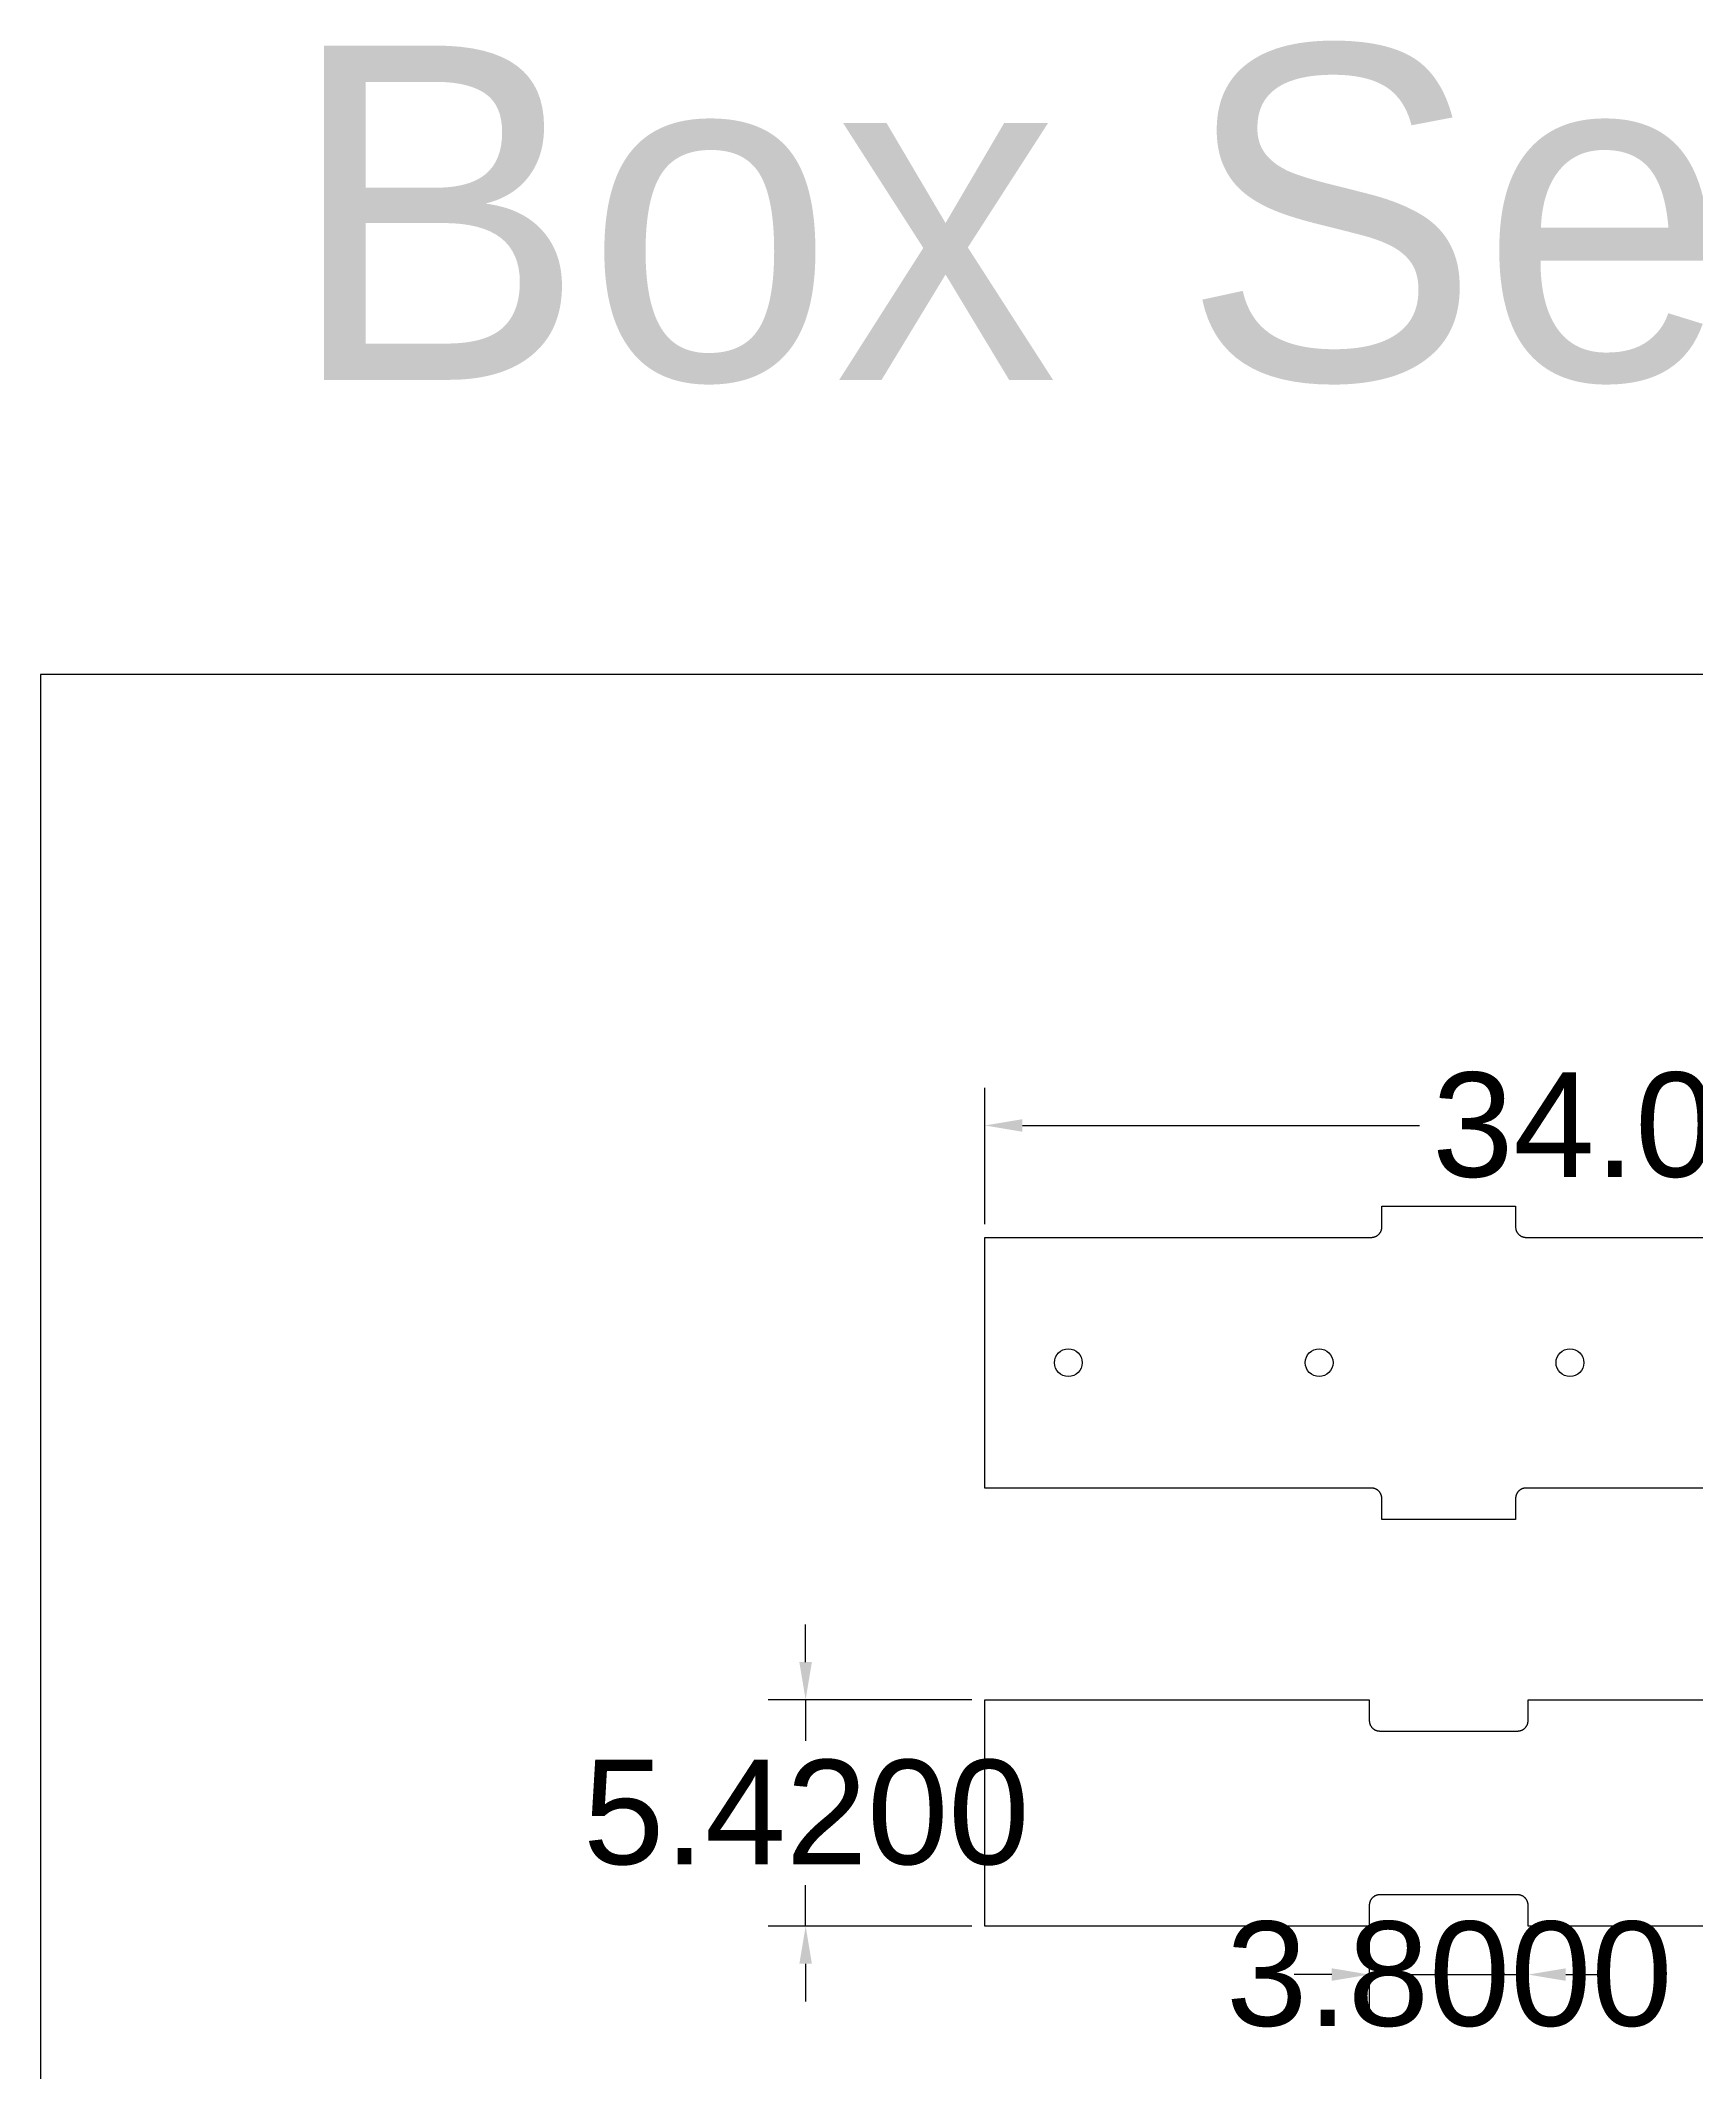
# Model space of a CAD drawing. Extents: x -420 to 2454, y -295 to 739.
# Drawn here: x -29.15 to 10.44, y -239.55 to -190.94 of the extents above; entities that cross this region are included whole.
import ezdxf

# ---------------------------------------------------------------- set-up
doc = ezdxf.new("R2010")
doc.units = 0
doc.header["$PDMODE"] = 32
doc.header["$PDSIZE"] = 0.38
doc.layers.get('0').update_dxf_attribs({"linetype": 'CONTINUOUS'})
doc.layers.get('DEFPOINTS').update_dxf_attribs({"linetype": 'CONTINUOUS'})
for name, color, linetype in [('ANNOTATION', 7, 'CONTINUOUS'), ('DEFAULT', 7, 'CONTINUOUS'), ('DRILLING', 3, 'CONTINUOUS')]:
    doc.layers.add(name, color=color, linetype=linetype)
doc.styles.add('ARIAL', font='txt')
doc.dimstyles.get("Standard").update_dxf_attribs({"dimtxt": 0.18, "dimasz": 0.18, "dimexe": 0.18, "dimexo": 0.0625, "dimgap": 0.09, "dimtad": 0, "dimtih": 1, "dimtoh": 1, "dimzin": 0, "dimcen": 0.09, "dimazin": 3, "dimtfac": 1, "dimtofl": 0, "dimtmove": 0, "dimatfit": 3})

# ---------------------------------------------------------------- blocks, each defined once
blk = doc.blocks.new('*D25')
at = {"layer": 'ANNOTATION', "color": 0}
for p, q in [((2.638, -236.382), (2.638, -238.129)), ((6.438, -236.382), (6.438, -238.129)), ((1.738, -237.229), (0.838, -237.229)), ((2.638, -237.229), (6.438, -237.229)), ((7.338, -237.229), (8.238, -237.229))]:
    blk.add_line(p, q, dxfattribs=at)
for points in [[(1.738, -237.379), (1.738, -237.079), (2.638, -237.229)], [(7.338, -237.079), (7.338, -237.379), (6.438, -237.229)]]:
    blk.add_solid(points, dxfattribs=at)
at = {"layer": 'DEFPOINTS', "color": 0}
for p in [(2.638, -236.07), (6.438, -236.07), (6.438, -237.229)]:
    blk.add_point(p, dxfattribs=at)
at = {"layer": 'ANNOTATION', "color": 0, "linetype": 'CONTINUOUS', "style": 'ARIAL'}
blk.add_text('3.8000', height=2.5, dxfattribs=at).set_placement((-0.787, -238.457))
blk = doc.blocks.new('*D26')
at = {"layer": 'ANNOTATION', "color": 0}
for p, q in [((-10.848, -229.75), (-10.848, -228.85)), ((-6.875, -230.65), (-11.748, -230.65)), ((-10.848, -230.65), (-10.848, -231.634)), ((-10.848, -236.07), (-10.848, -235.086)), ((-6.875, -236.07), (-11.748, -236.07)), ((-10.848, -236.97), (-10.848, -237.87))]:
    blk.add_line(p, q, dxfattribs=at)
for points in [[(-10.998, -229.75), (-10.698, -229.75), (-10.848, -230.65)], [(-10.698, -236.97), (-10.998, -236.97), (-10.848, -236.07)]]:
    blk.add_solid(points, dxfattribs=at)
at = {"layer": 'DEFPOINTS', "color": 0}
for p in [(-6.562, -230.65), (-10.848, -236.07), (-6.562, -236.07)]:
    blk.add_point(p, dxfattribs=at)
at = {"layer": 'ANNOTATION', "color": 0, "linetype": 'CONTINUOUS', "style": 'ARIAL'}
blk.add_text('5.4200', height=2.5, dxfattribs=at).set_placement((-16.172, -234.589))
blk = doc.blocks.new('*D29')
at = {"layer": 'ANNOTATION', "color": 0}
for p, q in [((-6.562, -219.273), (-6.562, -216.008)), ((27.438, -219.273), (27.438, -216.008)), ((-5.662, -216.908), (3.84, -216.908)), ((26.538, -216.908), (17.035, -216.908))]:
    blk.add_line(p, q, dxfattribs=at)
for points in [[(-5.662, -216.758), (-5.662, -217.058), (-6.562, -216.908)], [(26.538, -217.058), (26.538, -216.758), (27.438, -216.908)]]:
    blk.add_solid(points, dxfattribs=at)
at = {"layer": 'DEFPOINTS', "color": 0}
for p in [(27.438, -216.908), (-6.562, -219.586), (27.438, -219.586)]:
    blk.add_point(p, dxfattribs=at)
at = {"layer": 'ANNOTATION', "color": 0, "linetype": 'CONTINUOUS', "style": 'ARIAL'}
blk.add_text('34.0000', height=2.5, dxfattribs=at).set_placement((4.143, -218.137))

msp = doc.modelspace()

# ---------------------------------------------------------------- linework, layer by layer
for p, q in [((2.938, -219.336), (2.938, -218.836)), ((2.938, -218.836), (6.138, -218.836)), ((6.138, -218.836), (6.138, -219.336)), ((-6.562, -219.586), (2.688, -219.586)), ((-6.562, -225.586), (-6.562, -219.586)), ((2.688, -219.586), (2.696, -219.585)), ((2.696, -219.585), (2.705, -219.585)), ((2.705, -219.585), (2.713, -219.584)), ((2.713, -219.584), (2.722, -219.583)), ((2.722, -219.583), (2.73, -219.582)), ((2.73, -219.582), (2.739, -219.58)), ((2.739, -219.58), (2.747, -219.579)), ((2.747, -219.579), (2.755, -219.576)), ((2.755, -219.576), (2.763, -219.574)), ((2.763, -219.574), (2.772, -219.571)), ((2.772, -219.571), (2.78, -219.568)), ((2.78, -219.568), (2.787, -219.565)), ((2.787, -219.565), (2.795, -219.561)), ((2.795, -219.561), (2.803, -219.558)), ((2.803, -219.558), (2.81, -219.554)), ((2.81, -219.554), (2.818, -219.549)), ((2.818, -219.549), (2.825, -219.545)), ((2.825, -219.545), (2.832, -219.54)), ((2.832, -219.54), (2.839, -219.535)), ((2.839, -219.535), (2.846, -219.53)), ((2.846, -219.53), (2.852, -219.524)), ((2.852, -219.524), (2.858, -219.518)), ((2.858, -219.518), (2.865, -219.512)), ((2.865, -219.512), (2.871, -219.506)), ((2.871, -219.506), (2.876, -219.5)), ((2.876, -219.5), (2.882, -219.493)), ((2.882, -219.493), (2.887, -219.487)), ((2.887, -219.487), (2.892, -219.48)), ((2.892, -219.48), (2.897, -219.473)), ((2.897, -219.473), (2.901, -219.466)), ((2.901, -219.466), (2.906, -219.458)), ((2.906, -219.458), (2.91, -219.451)), ((2.91, -219.451), (2.914, -219.443)), ((2.914, -219.443), (2.917, -219.435)), ((2.917, -219.435), (2.92, -219.427)), ((2.92, -219.427), (2.923, -219.419)), ((2.923, -219.419), (2.926, -219.411)), ((2.926, -219.411), (2.929, -219.403)), ((2.929, -219.403), (2.931, -219.395)), ((2.931, -219.395), (2.933, -219.386)), ((2.933, -219.386), (2.934, -219.378)), ((2.934, -219.378), (2.935, -219.37)), ((2.935, -219.37), (2.936, -219.361)), ((2.936, -219.361), (2.937, -219.353)), ((2.937, -219.353), (2.938, -219.344)), ((2.938, -219.344), (2.938, -219.336)), ((6.138, -219.336), (6.138, -219.344)), ((6.138, -219.344), (6.138, -219.353)), ((6.138, -219.353), (6.139, -219.361)), ((6.139, -219.361), (6.14, -219.37)), ((6.14, -219.37), (6.141, -219.378)), ((6.141, -219.378), (6.143, -219.386)), ((6.143, -219.386), (6.145, -219.395)), ((6.145, -219.395), (6.147, -219.403)), ((6.147, -219.403), (6.15, -219.411)), ((6.15, -219.411), (6.152, -219.419)), ((6.152, -219.419), (6.155, -219.427)), ((6.155, -219.427), (6.158, -219.435)), ((6.158, -219.435), (6.162, -219.443)), ((6.162, -219.443), (6.166, -219.451)), ((6.166, -219.451), (6.17, -219.458)), ((6.17, -219.458), (6.174, -219.466)), ((6.174, -219.466), (6.179, -219.473)), ((6.179, -219.473), (6.184, -219.48)), ((6.184, -219.48), (6.189, -219.487)), ((6.189, -219.487), (6.194, -219.493)), ((6.194, -219.493), (6.199, -219.5)), ((6.199, -219.5), (6.205, -219.506)), ((6.205, -219.506), (6.211, -219.512)), ((6.211, -219.512), (6.217, -219.518)), ((6.217, -219.518), (6.223, -219.524)), ((6.223, -219.524), (6.23, -219.53)), ((6.23, -219.53), (6.237, -219.535)), ((6.237, -219.535), (6.244, -219.54)), ((6.244, -219.54), (6.251, -219.545)), ((6.251, -219.545), (6.258, -219.549)), ((6.258, -219.549), (6.265, -219.554)), ((6.265, -219.554), (6.273, -219.558)), ((6.273, -219.558), (6.28, -219.561)), ((6.28, -219.561), (6.288, -219.565)), ((6.288, -219.565), (6.296, -219.568)), ((6.296, -219.568), (6.304, -219.571)), ((6.304, -219.571), (6.312, -219.574)), ((6.312, -219.574), (6.32, -219.576)), ((6.32, -219.576), (6.329, -219.579)), ((6.329, -219.579), (6.337, -219.58)), ((6.337, -219.58), (6.345, -219.582)), ((6.345, -219.582), (6.354, -219.583)), ((6.354, -219.583), (6.362, -219.584)), ((6.362, -219.584), (6.371, -219.585)), ((6.371, -219.585), (6.379, -219.585)), ((6.379, -219.585), (6.388, -219.586)), ((6.388, -219.586), (14.488, -219.586)), ((2.688, -225.586), (-6.562, -225.586)), ((2.696, -225.586), (2.688, -225.586)), ((2.705, -225.586), (2.696, -225.586)), ((2.713, -225.587), (2.705, -225.586)), ((2.722, -225.588), (2.713, -225.587)), ((2.73, -225.589), (2.722, -225.588)), ((2.739, -225.591), (2.73, -225.589)), ((2.747, -225.593), (2.739, -225.591)), ((2.755, -225.595), (2.747, -225.593)), ((2.763, -225.597), (2.755, -225.595)), ((2.772, -225.6), (2.763, -225.597)), ((2.78, -225.603), (2.772, -225.6)), ((2.787, -225.606), (2.78, -225.603)), ((2.795, -225.61), (2.787, -225.606)), ((2.803, -225.614), (2.795, -225.61)), ((2.81, -225.618), (2.803, -225.614)), ((2.818, -225.622), (2.81, -225.618)), ((2.825, -225.627), (2.818, -225.622)), ((2.832, -225.631), (2.825, -225.627)), ((2.839, -225.636), (2.832, -225.631)), ((2.846, -225.642), (2.839, -225.636)), ((2.852, -225.647), (2.846, -225.642)), ((2.858, -225.653), (2.852, -225.647)), ((2.865, -225.659), (2.858, -225.653)), ((2.871, -225.665), (2.865, -225.659)), ((2.876, -225.671), (2.871, -225.665)), ((2.882, -225.678), (2.876, -225.671)), ((2.887, -225.685), (2.882, -225.678)), ((2.892, -225.691), (2.887, -225.685)), ((2.897, -225.699), (2.892, -225.691)), ((2.901, -225.706), (2.897, -225.699)), ((2.906, -225.713), (2.901, -225.706)), ((2.91, -225.721), (2.906, -225.713)), ((2.914, -225.728), (2.91, -225.721)), ((2.917, -225.736), (2.914, -225.728)), ((2.92, -225.744), (2.917, -225.736)), ((2.923, -225.752), (2.92, -225.744)), ((2.926, -225.76), (2.923, -225.752)), ((2.929, -225.768), (2.926, -225.76)), ((2.931, -225.776), (2.929, -225.768)), ((2.933, -225.785), (2.931, -225.776)), ((2.934, -225.793), (2.933, -225.785)), ((2.935, -225.802), (2.934, -225.793)), ((2.936, -225.81), (2.935, -225.802)), ((2.937, -225.819), (2.936, -225.81)), ((2.938, -225.827), (2.937, -225.819)), ((2.938, -225.836), (2.938, -225.827)), ((2.938, -226.336), (2.938, -225.836)), ((6.139, -225.81), (6.138, -225.819)), ((6.138, -225.819), (6.138, -225.827)), ((6.138, -225.827), (6.138, -225.836)), ((6.138, -225.836), (6.138, -226.336)), ((6.14, -225.802), (6.139, -225.81)), ((6.141, -225.793), (6.14, -225.802)), ((6.143, -225.785), (6.141, -225.793)), ((6.145, -225.776), (6.143, -225.785)), ((6.147, -225.768), (6.145, -225.776)), ((6.15, -225.76), (6.147, -225.768)), ((6.152, -225.752), (6.15, -225.76)), ((6.155, -225.744), (6.152, -225.752)), ((6.158, -225.736), (6.155, -225.744)), ((6.162, -225.728), (6.158, -225.736)), ((6.166, -225.721), (6.162, -225.728)), ((6.17, -225.713), (6.166, -225.721)), ((6.174, -225.706), (6.17, -225.713)), ((6.179, -225.699), (6.174, -225.706)), ((6.184, -225.691), (6.179, -225.699)), ((6.189, -225.685), (6.184, -225.691)), ((6.194, -225.678), (6.189, -225.685)), ((6.199, -225.671), (6.194, -225.678)), ((6.205, -225.665), (6.199, -225.671)), ((6.211, -225.659), (6.205, -225.665)), ((6.217, -225.653), (6.211, -225.659)), ((6.223, -225.647), (6.217, -225.653)), ((6.23, -225.642), (6.223, -225.647)), ((6.237, -225.636), (6.23, -225.642)), ((6.244, -225.631), (6.237, -225.636)), ((6.251, -225.627), (6.244, -225.631)), ((6.258, -225.622), (6.251, -225.627)), ((6.265, -225.618), (6.258, -225.622)), ((6.273, -225.614), (6.265, -225.618)), ((6.28, -225.61), (6.273, -225.614)), ((6.288, -225.606), (6.28, -225.61)), ((6.296, -225.603), (6.288, -225.606)), ((6.304, -225.6), (6.296, -225.603)), ((6.312, -225.597), (6.304, -225.6)), ((6.32, -225.595), (6.312, -225.597)), ((6.329, -225.593), (6.32, -225.595)), ((6.337, -225.591), (6.329, -225.593)), ((6.345, -225.589), (6.337, -225.591)), ((6.354, -225.588), (6.345, -225.589)), ((6.362, -225.587), (6.354, -225.588)), ((6.371, -225.586), (6.362, -225.587)), ((6.379, -225.586), (6.371, -225.586)), ((6.388, -225.586), (6.379, -225.586)), ((14.488, -225.586), (6.388, -225.586)), ((6.138, -226.336), (2.938, -226.336)), ((-6.562, -236.07), (-6.562, -230.65)), ((-6.562, -230.65), (2.638, -230.65)), ((2.638, -230.65), (2.638, -231.15)), ((6.438, -231.15), (6.438, -230.65)), ((6.438, -230.65), (14.438, -230.65)), ((2.638, -231.15), (2.638, -231.158)), ((2.638, -231.158), (2.638, -231.167)), ((2.638, -231.167), (2.639, -231.175)), ((2.639, -231.175), (2.64, -231.184)), ((2.64, -231.184), (2.641, -231.192)), ((2.641, -231.192), (2.643, -231.201)), ((2.643, -231.201), (2.645, -231.209)), ((2.645, -231.209), (2.647, -231.217)), ((2.647, -231.217), (2.65, -231.226)), ((2.65, -231.226), (2.652, -231.234)), ((2.652, -231.234), (2.655, -231.242)), ((2.655, -231.242), (2.658, -231.25)), ((2.658, -231.25), (2.662, -231.257)), ((2.662, -231.257), (2.666, -231.265)), ((2.666, -231.265), (2.67, -231.272)), ((2.67, -231.272), (2.674, -231.28)), ((2.674, -231.28), (2.679, -231.287)), ((2.679, -231.287), (2.684, -231.294)), ((2.684, -231.294), (2.689, -231.301)), ((2.689, -231.301), (2.694, -231.308)), ((2.694, -231.308), (2.699, -231.314)), ((2.699, -231.314), (2.705, -231.321)), ((2.705, -231.321), (2.711, -231.327)), ((2.711, -231.327), (2.717, -231.333)), ((2.717, -231.333), (2.723, -231.338)), ((2.723, -231.338), (2.73, -231.344)), ((2.73, -231.344), (2.737, -231.349)), ((6.339, -231.349), (6.346, -231.344)), ((6.346, -231.344), (6.352, -231.338)), ((6.352, -231.338), (6.358, -231.333)), ((6.358, -231.333), (6.365, -231.327)), ((6.365, -231.327), (6.371, -231.321)), ((6.371, -231.321), (6.376, -231.314)), ((6.376, -231.314), (6.382, -231.308)), ((6.382, -231.308), (6.387, -231.301)), ((6.387, -231.301), (6.392, -231.294)), ((6.392, -231.294), (6.397, -231.287)), ((6.397, -231.287), (6.401, -231.28)), ((6.401, -231.28), (6.406, -231.272)), ((6.406, -231.272), (6.41, -231.265)), ((6.41, -231.265), (6.414, -231.257)), ((6.414, -231.257), (6.417, -231.25)), ((6.417, -231.25), (6.42, -231.242)), ((6.42, -231.242), (6.423, -231.234)), ((6.423, -231.234), (6.426, -231.226)), ((6.426, -231.226), (6.429, -231.217)), ((6.429, -231.217), (6.431, -231.209)), ((6.431, -231.209), (6.433, -231.201)), ((6.433, -231.201), (6.434, -231.192)), ((6.434, -231.192), (6.435, -231.184)), ((6.435, -231.184), (6.436, -231.175)), ((6.436, -231.175), (6.437, -231.167)), ((6.437, -231.167), (6.438, -231.158)), ((6.438, -231.158), (6.438, -231.15)), ((2.737, -231.349), (2.744, -231.354)), ((2.744, -231.354), (2.751, -231.359)), ((2.751, -231.359), (2.758, -231.364)), ((2.758, -231.364), (2.765, -231.368)), ((2.765, -231.368), (2.773, -231.372)), ((2.773, -231.372), (2.78, -231.376)), ((2.78, -231.376), (2.788, -231.379)), ((2.788, -231.379), (2.796, -231.382)), ((2.796, -231.382), (2.804, -231.385)), ((2.804, -231.385), (2.812, -231.388)), ((2.812, -231.388), (2.82, -231.391)), ((2.82, -231.391), (2.829, -231.393)), ((2.829, -231.393), (2.837, -231.395)), ((2.837, -231.395), (2.845, -231.396)), ((2.845, -231.396), (2.854, -231.398)), ((2.854, -231.398), (2.862, -231.399)), ((2.862, -231.399), (2.871, -231.399)), ((2.871, -231.399), (2.879, -231.4)), ((2.879, -231.4), (2.888, -231.4)), ((2.888, -231.4), (6.188, -231.4)), ((6.188, -231.4), (6.196, -231.4)), ((6.196, -231.4), (6.205, -231.399)), ((6.205, -231.399), (6.213, -231.399)), ((6.213, -231.399), (6.222, -231.398)), ((6.222, -231.398), (6.23, -231.396)), ((6.23, -231.396), (6.239, -231.395)), ((6.239, -231.395), (6.247, -231.393)), ((6.247, -231.393), (6.255, -231.391)), ((6.255, -231.391), (6.263, -231.388)), ((6.263, -231.388), (6.272, -231.385)), ((6.272, -231.385), (6.28, -231.382)), ((6.28, -231.382), (6.287, -231.379)), ((6.287, -231.379), (6.295, -231.376)), ((6.295, -231.376), (6.303, -231.372)), ((6.303, -231.372), (6.31, -231.368)), ((6.31, -231.368), (6.318, -231.364)), ((6.318, -231.364), (6.325, -231.359)), ((6.325, -231.359), (6.332, -231.354)), ((6.332, -231.354), (6.339, -231.349)), ((2.639, -235.544), (2.638, -235.553)), ((2.638, -235.553), (2.638, -235.561)), ((2.638, -235.561), (2.638, -235.57)), ((2.638, -235.57), (2.638, -236.07)), ((2.64, -235.536), (2.639, -235.544)), ((2.641, -235.527), (2.64, -235.536)), ((2.643, -235.519), (2.641, -235.527)), ((2.645, -235.511), (2.643, -235.519)), ((2.647, -235.502), (2.645, -235.511)), ((2.65, -235.494), (2.647, -235.502)), ((2.652, -235.486), (2.65, -235.494)), ((2.655, -235.478), (2.652, -235.486)), ((2.658, -235.47), (2.655, -235.478)), ((2.662, -235.463), (2.658, -235.47)), ((2.666, -235.455), (2.662, -235.463)), ((2.67, -235.447), (2.666, -235.455)), ((2.674, -235.44), (2.67, -235.447)), ((2.679, -235.433), (2.674, -235.44)), ((2.684, -235.426), (2.679, -235.433)), ((2.689, -235.419), (2.684, -235.426)), ((2.694, -235.412), (2.689, -235.419)), ((2.699, -235.406), (2.694, -235.412)), ((2.705, -235.399), (2.699, -235.406)), ((2.711, -235.393), (2.705, -235.399)), ((2.717, -235.387), (2.711, -235.393)), ((2.723, -235.381), (2.717, -235.387)), ((2.73, -235.376), (2.723, -235.381)), ((2.737, -235.371), (2.73, -235.376)), ((2.744, -235.366), (2.737, -235.371)), ((2.751, -235.361), (2.744, -235.366)), ((2.758, -235.356), (2.751, -235.361)), ((2.765, -235.352), (2.758, -235.356)), ((2.773, -235.348), (2.765, -235.352)), ((2.78, -235.344), (2.773, -235.348)), ((2.788, -235.341), (2.78, -235.344)), ((2.796, -235.337), (2.788, -235.341)), ((2.804, -235.334), (2.796, -235.337)), ((2.812, -235.332), (2.804, -235.334)), ((2.82, -235.329), (2.812, -235.332)), ((2.829, -235.327), (2.82, -235.329)), ((2.837, -235.325), (2.829, -235.327)), ((2.845, -235.324), (2.837, -235.325)), ((2.854, -235.322), (2.845, -235.324)), ((2.862, -235.321), (2.854, -235.322)), ((2.871, -235.32), (2.862, -235.321)), ((2.879, -235.32), (2.871, -235.32)), ((2.888, -235.32), (2.879, -235.32)), ((6.188, -235.32), (2.888, -235.32)), ((6.196, -235.32), (6.188, -235.32)), ((6.205, -235.32), (6.196, -235.32)), ((6.213, -235.321), (6.205, -235.32)), ((6.222, -235.322), (6.213, -235.321)), ((6.23, -235.324), (6.222, -235.322)), ((6.239, -235.325), (6.23, -235.324)), ((6.247, -235.327), (6.239, -235.325)), ((6.255, -235.329), (6.247, -235.327)), ((6.263, -235.332), (6.255, -235.329)), ((6.272, -235.334), (6.263, -235.332)), ((6.28, -235.337), (6.272, -235.334)), ((6.287, -235.341), (6.28, -235.337)), ((6.295, -235.344), (6.287, -235.341)), ((6.303, -235.348), (6.295, -235.344)), ((6.31, -235.352), (6.303, -235.348)), ((6.318, -235.356), (6.31, -235.352)), ((6.325, -235.361), (6.318, -235.356)), ((6.332, -235.366), (6.325, -235.361)), ((6.339, -235.371), (6.332, -235.366)), ((6.346, -235.376), (6.339, -235.371)), ((6.352, -235.381), (6.346, -235.376)), ((6.358, -235.387), (6.352, -235.381)), ((6.365, -235.393), (6.358, -235.387)), ((6.371, -235.399), (6.365, -235.393)), ((6.376, -235.406), (6.371, -235.399)), ((6.382, -235.412), (6.376, -235.406)), ((6.387, -235.419), (6.382, -235.412)), ((6.392, -235.426), (6.387, -235.419)), ((6.397, -235.433), (6.392, -235.426)), ((6.401, -235.44), (6.397, -235.433)), ((6.406, -235.447), (6.401, -235.44)), ((6.41, -235.455), (6.406, -235.447)), ((6.414, -235.463), (6.41, -235.455)), ((6.417, -235.47), (6.414, -235.463)), ((6.42, -235.478), (6.417, -235.47)), ((6.423, -235.486), (6.42, -235.478)), ((6.426, -235.494), (6.423, -235.486)), ((6.429, -235.502), (6.426, -235.494)), ((6.431, -235.511), (6.429, -235.502)), ((6.433, -235.519), (6.431, -235.511)), ((6.434, -235.527), (6.433, -235.519)), ((6.435, -235.536), (6.434, -235.527)), ((6.436, -235.544), (6.435, -235.536)), ((6.437, -235.553), (6.436, -235.544)), ((6.438, -235.561), (6.437, -235.553)), ((6.438, -235.57), (6.438, -235.561)), ((6.438, -236.07), (6.438, -235.57)), ((2.638, -236.07), (-6.562, -236.07)), ((14.438, -236.07), (6.438, -236.07))]:
    msp.add_line(p, q)
at = {"layer": 'DEFAULT'}
for p, q in [((51.825, -206.115), (-29.151, -206.115)), ((-29.151, -206.115), (-29.151, -278.457))]:
    msp.add_line(p, q, dxfattribs=at)
at = {"layer": 'DRILLING'}
for centre in [(-4.562, -222.586), (1.438, -222.586), (7.438, -222.586)]:
    msp.add_circle(centre, 0.332, dxfattribs=at)

# ---------------------------------------------------------------- texts
at = {"layer": 'DEFAULT', "linetype": 'CONTINUOUS'}
msp.add_text('Box Set # 1', height=8, dxfattribs=at).set_placement((-23.249, -199.063))

# ---------------------------------------------------------------- dimensions: what is measured, and where the dimension line sits
at = {"layer": 'ANNOTATION'}
for base, p1, p2, picture, middle in [((27.438, -216.908), (-6.562, -219.586), (27.438, -219.586), '*D29', (10.438, -216.908)), ((6.438, -237.229), (2.638, -236.07), (6.438, -236.07), '*D25', (4.538, -237.229))]:
    dim = msp.add_linear_dim(base=base, p1=p1, p2=p2, dimstyle='Standard', dxfattribs=at)
    dim.commit()
    dim.dimension.update_dxf_attribs({"geometry": picture, "text_midpoint": middle})
dim = msp.add_linear_dim(base=(-10.848, -236.07), p1=(-6.562, -230.65), p2=(-6.562, -236.07), angle=90, dimstyle='Standard', dxfattribs=at)
dim.commit()
dim.dimension.update_dxf_attribs({"geometry": '*D26', "text_midpoint": (-10.848, -233.36)})

doc.saveas('drawing.dxf')
